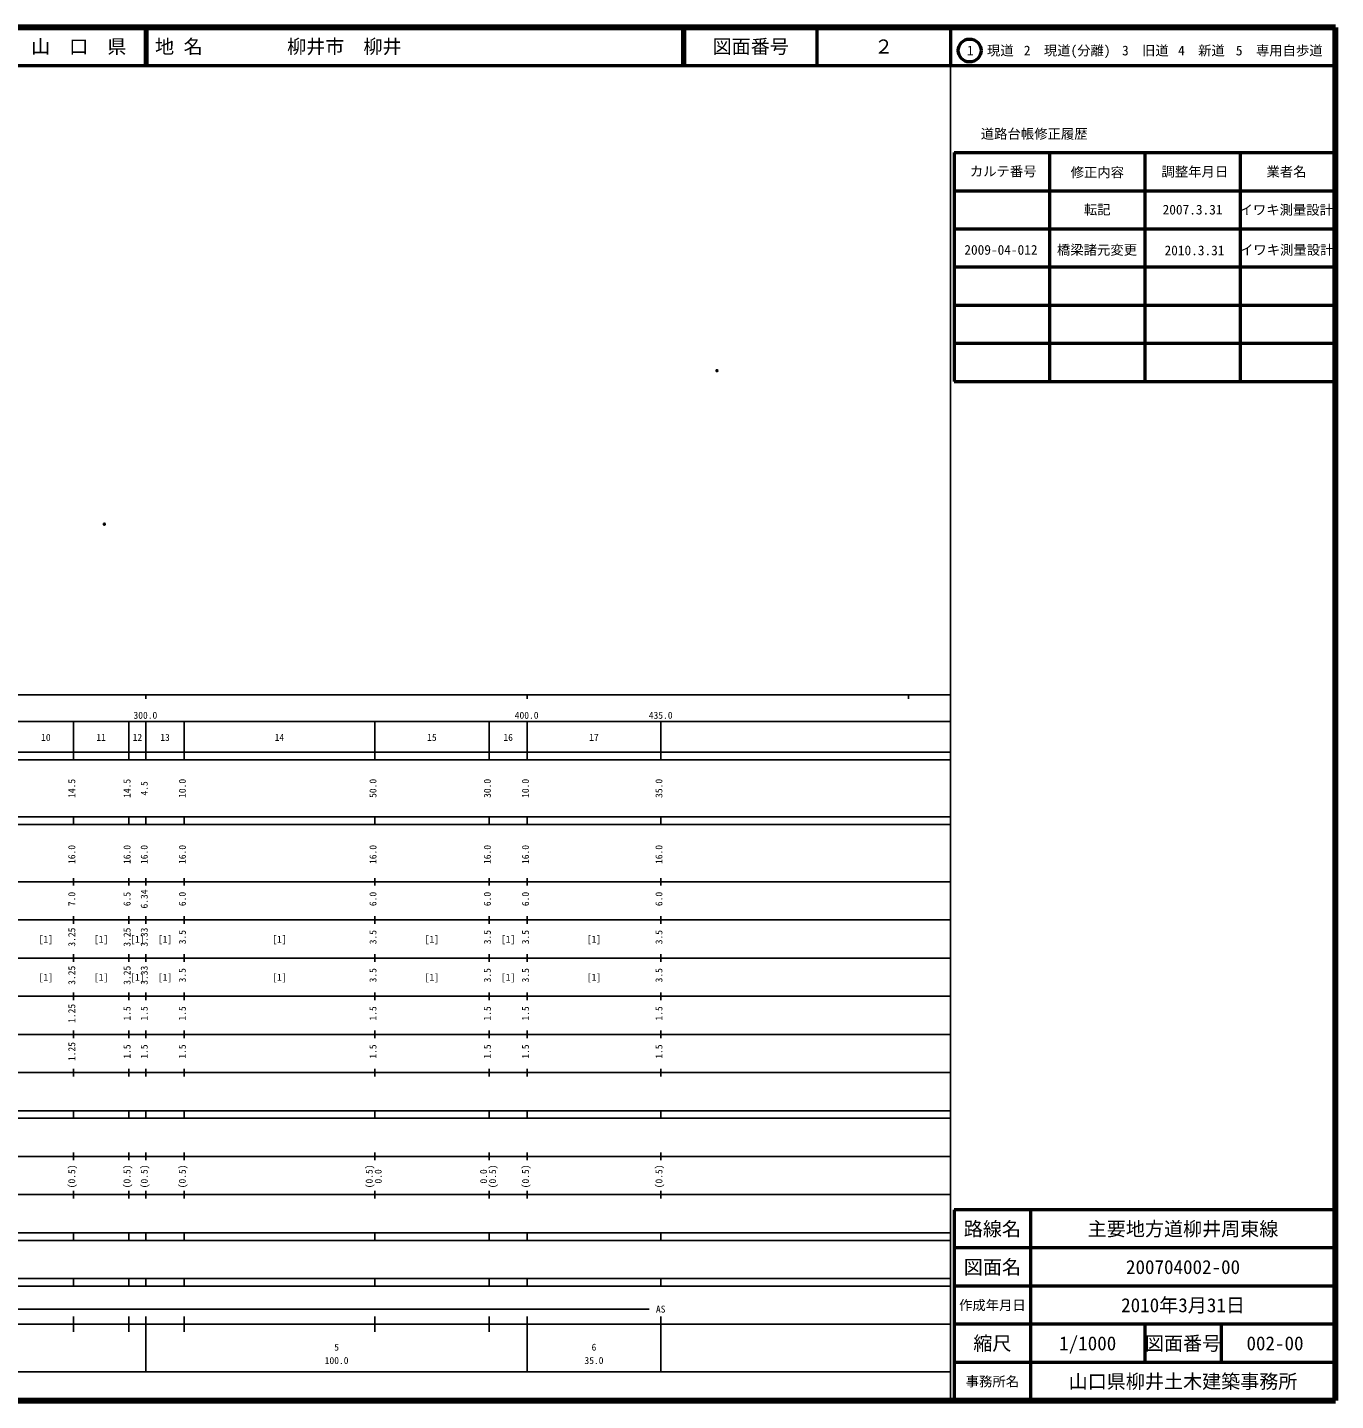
# Model space of a CAD drawing. Units: millimetres on the paper. Extents: x 40 to 680, y 20 to 380.
# Drawn here: x 336.9 to 680, y 20 to 380 of the extents above; entities that cross this region are included whole.
import ezdxf
from ezdxf.enums import TextEntityAlignment as Align

# ---------------------------------------------------------------- set-up
doc = ezdxf.new("R2010")
doc.units = ezdxf.units.MM
doc.header["$PDMODE"] = 32
doc.header["$PDSIZE"] = 0.5
for name, color, linetype in [('M-OTRS', 6, 'Continuous'), ('M-TTL-TXT', 7, 'Continuous'), ('レイヤ20', 7, 'Continuous')]:
    doc.layers.add(name, color=color, linetype=linetype)
for name, color, linetype, lineweight in [('M-TTL', 2, 'Continuous', 140), ('M-TTL-BAND', 7, 'Continuous', 25), ('M-TTL-FRAM', 2, 'Continuous', 50), ('M-TTL-LINE', 7, 'Continuous', 50)]:
    doc.layers.add(name, color=color, linetype=linetype, lineweight=lineweight)
doc.styles.add('ＭＳ ゴシック', font='')
doc.styles.get('ＭＳ ゴシック').set_extended_font_data('MS Gothic')

msp = doc.modelspace()

# ---------------------------------------------------------------- linework, layer by layer
at = {"layer": 'M-OTRS'}
for p in [(517.765, 290.018), (357.084, 249.768)]:
    msp.add_point(p, dxfattribs=at)
at = {"layer": 'M-TTL'}
for p, q in [((680, 380), (40, 380)), ((680, 20), (680, 380)), ((40, 20), (680, 20))]:
    msp.add_line(p, q, dxfattribs=at)
at = {"layer": 'M-TTL-BAND'}
for p, q in [((579, 20), (579, 370)), ((40, 205), (579, 205)), ((368, 205), (368, 204)), ((468, 205), (468, 204)), ((568, 205), (568, 204)), ((68, 198), (579, 198)), ((349, 188), (349, 198)), ((363.5, 188), (363.5, 198)), ((368, 188), (368, 198)), ((378, 188), (378, 198)), ((428, 188), (428, 198)), ((458, 188), (458, 198)), ((468, 188), (468, 198)), ((503, 188), (503, 198)), ((40, 190), (579, 190)), ((40, 188), (579, 188)), ((40, 173), (579, 173)), ((349, 171), (349, 173)), ((363.5, 171), (363.5, 173)), ((368, 171), (368, 173)), ((378, 171), (378, 173)), ((428, 171), (428, 173)), ((458, 171), (458, 173)), ((468, 171), (468, 173)), ((503, 171), (503, 173)), ((40, 171), (579, 171)), ((40, 156), (579, 156)), ((349, 155), (349, 157)), ((363.5, 155), (363.5, 157)), ((368, 155), (368, 157)), ((378, 155), (378, 157)), ((428, 155), (428, 157)), ((458, 155), (458, 157)), ((468, 155), (468, 157)), ((503, 155), (503, 157)), ((46, 146), (579, 146)), ((349, 145), (349, 147)), ((363.5, 145), (363.5, 147)), ((368, 145), (368, 147)), ((378, 145), (378, 147)), ((428, 145), (428, 147)), ((458, 145), (458, 147)), ((468, 145), (468, 147)), ((503, 145), (503, 147)), ((349, 135), (349, 137)), ((363.5, 135), (363.5, 137)), ((368, 135), (368, 137)), ((378, 135), (378, 137)), ((428, 135), (428, 137)), ((458, 135), (458, 137)), ((468, 135), (468, 137)), ((503, 135), (503, 137)), ((52, 136), (579, 136)), ((46, 126), (579, 126)), ((349, 125), (349, 127)), ((363.5, 125), (363.5, 127)), ((368, 125), (368, 127)), ((378, 125), (378, 127)), ((428, 125), (428, 127)), ((458, 125), (458, 127)), ((468, 125), (468, 127)), ((503, 125), (503, 127)), ((52, 116), (579, 116)), ((349, 115), (349, 117)), ((363.5, 115), (363.5, 117)), ((368, 115), (368, 117)), ((378, 115), (378, 117)), ((428, 115), (428, 117)), ((458, 115), (458, 117)), ((468, 115), (468, 117)), ((503, 115), (503, 117)), ((46, 106), (579, 106)), ((349, 105), (349, 107)), ((363.5, 105), (363.5, 107)), ((368, 105), (368, 107)), ((378, 105), (378, 107)), ((428, 105), (428, 107)), ((458, 105), (458, 107)), ((468, 105), (468, 107)), ((503, 105), (503, 107)), ((40, 96), (579, 96)), ((40, 94), (579, 94)), ((349, 94), (349, 96)), ((363.5, 94), (363.5, 96)), ((368, 94), (368, 96)), ((378, 94), (378, 96)), ((428, 94), (428, 96)), ((458, 94), (458, 96)), ((468, 94), (468, 96)), ((503, 94), (503, 96)), ((49, 84), (579, 84)), ((349, 83), (349, 85)), ((363.5, 83), (363.5, 85)), ((368, 83), (368, 85)), ((378, 83), (378, 85)), ((428, 83), (428, 85)), ((458, 83), (458, 85)), ((468, 83), (468, 85)), ((503, 83), (503, 85)), ((40, 74), (579, 74)), ((349, 73), (349, 75)), ((363.5, 73), (363.5, 75)), ((368, 73), (368, 75)), ((378, 73), (378, 75)), ((428, 73), (428, 75)), ((458, 73), (458, 75)), ((468, 73), (468, 75)), ((503, 73), (503, 75)), ((40, 64), (579, 64)), ((40, 62), (579, 62)), ((349, 62), (349, 64)), ((363.5, 62), (363.5, 64)), ((368, 62), (368, 64)), ((378, 62), (378, 64)), ((428, 62), (428, 64)), ((458, 62), (458, 64)), ((468, 62), (468, 64)), ((503, 62), (503, 64)), ((40, 52), (579, 52)), ((349, 50), (349, 52)), ((363.5, 50), (363.5, 52)), ((368, 50), (368, 52)), ((378, 50), (378, 52)), ((428, 50), (428, 52)), ((458, 50), (458, 52)), ((468, 50), (468, 52)), ((503, 50), (503, 52)), ((40, 50), (579, 50)), ((71, 44), (500, 44)), ((40, 40), (579, 40)), ((349, 38), (349, 42)), ((363.5, 38), (363.5, 42)), ((368, 27.5), (368, 42)), ((378, 38), (378, 42)), ((428, 38), (428, 42)), ((458, 38), (458, 42)), ((468, 27.5), (468, 42)), ((503, 27.5), (503, 42)), ((68, 27.5), (579, 27.5))]:
    msp.add_line(p, q, dxfattribs=at)
at = {"layer": 'M-TTL-FRAM'}
for p, q in [((580, 347.197), (580, 287.197)), ((580, 347.197), (680, 347.197)), ((580, 287.197), (680, 287.197)), ((680, 70), (580, 70)), ((580, 70), (580, 20))]:
    msp.add_line(p, q, dxfattribs=at)
at = {"layer": 'M-TTL-LINE'}
for p, q in [((367.75, 380), (367.75, 370)), ((368.25, 380), (368.25, 370)), ((508.747, 380), (508.747, 370)), ((509.247, 380), (509.247, 370)), ((543.997, 380), (543.997, 370)), ((579, 380), (579, 370)), ((40, 370), (680, 370)), ((605, 347.197), (605, 287.197)), ((630, 347.197), (630, 287.197)), ((655, 347.197), (655, 287.197)), ((580, 337.197), (680, 337.197)), ((580, 327.197), (680, 327.197)), ((580, 317.197), (680, 317.197)), ((580, 307.197), (680, 307.197)), ((580, 297.197), (680, 297.197)), ((600, 70), (600, 20)), ((680, 60), (580, 60)), ((680, 50), (580, 50)), ((680, 40), (580, 40)), ((630, 40), (630, 30)), ((650, 40), (650, 30)), ((680, 30), (580, 30))]:
    msp.add_line(p, q, dxfattribs=at)
msp.add_circle((584.031, 373.958), 3, dxfattribs=at)

# ---------------------------------------------------------------- texts
at = {"layer": 'M-TTL-BAND', "style": 'ＭＳ ゴシック'}
for s, p in [('300.0', (367.844, 198.195)), ('400.0', (467.844, 198.195)), ('435.0', (503, 198.195)), ('10', (341.75, 192.405)), ('11', (356.25, 192.405)), ('12', (365.75, 192.405)), ('13', (373, 192.405)), ('14', (403, 192.405)), ('15', (443, 192.405)), ('16', (463, 192.405)), ('17', (485.5, 192.405)), ('[1]', (341.75, 139.5)), ('[1]', (356.25, 139.5)), ('[1]', (365.75, 139.5)), ('[1]', (373, 139.5)), ('[1]', (403, 139.5)), ('[1]', (443, 139.5)), ('[1]', (463, 139.5)), ('[1]', (485.5, 139.5)), ('[1]', (341.75, 129.5)), ('[1]', (356.25, 129.5)), ('[1]', (365.75, 129.5)), ('[1]', (373, 129.5)), ('[1]', (403, 129.5)), ('[1]', (443, 129.5)), ('[1]', (463, 129.5)), ('[1]', (485.5, 129.5)), ('AS', (503, 42.5)), ('5', (418, 32.523)), ('6', (485.5, 32.523)), ('100.0', (418, 29.033)), ('35.0', (485.5, 29.033))]:
    msp.add_text(s, height=1.833, dxfattribs=at).set_placement(p, align=Align.BOTTOM_CENTER)
for s, p in [('14.5', (350, 180.5)), ('14.5', (364.5, 180.5)), ('4.5', (369, 180.5)), ('10.0', (379, 180.5)), ('50.0', (429, 180.5)), ('30.0', (459, 180.5)), ('10.0', (469, 180.5)), ('35.0', (504, 180.5)), ('16.0', (350, 163.174)), ('16.0', (364.5, 163.174)), ('16.0', (369, 163.174)), ('16.0', (379, 163.174)), ('16.0', (429, 163.174)), ('16.0', (459, 163.174)), ('16.0', (469, 163.174)), ('16.0', (504, 163.174)), ('7.0', (350, 151.5)), ('6.5', (364.5, 151.5)), ('6.34', (369, 151.5)), ('6.0', (379, 151.5)), ('6.0', (429, 151.5)), ('6.0', (459, 151.5)), ('6.0', (469, 151.5)), ('6.0', (504, 151.5)), ('3.25', (350, 141.5)), ('3.25', (364.5, 141.5)), ('3.33', (369, 141.5)), ('3.5', (379, 141.5)), ('3.5', (429, 141.5)), ('3.5', (459, 141.5)), ('3.5', (469, 141.5)), ('3.5', (504, 141.5)), ('3.25', (350, 131.5)), ('3.25', (364.5, 131.5)), ('3.33', (369, 131.5)), ('3.5', (379, 131.5)), ('3.5', (429, 131.5)), ('3.5', (459, 131.5)), ('3.5', (469, 131.5)), ('3.5', (504, 131.5)), ('1.25', (350, 121.5)), ('1.5', (364.5, 121.5)), ('1.5', (369, 121.5)), ('1.5', (379, 121.5)), ('1.5', (429, 121.5)), ('1.5', (459, 121.5)), ('1.5', (469, 121.5)), ('1.5', (504, 121.5)), ('1.25', (350, 111.5)), ('1.5', (364.5, 111.5)), ('1.5', (369, 111.5)), ('1.5', (379, 111.5)), ('1.5', (429, 111.5)), ('1.5', (459, 111.5)), ('1.5', (469, 111.5)), ('1.5', (504, 111.5)), ('(0.5)', (350, 78.764)), ('(0.5)', (364.5, 78.764)), ('(0.5)', (369, 78.764)), ('(0.5)', (379, 78.764)), ('(0.5)', (428, 78.764)), ('0.0', (430.37, 78.764)), ('0.0', (458, 78.764)), ('(0.5)', (460.37, 78.764)), ('(0.5)', (469, 78.764)), ('(0.5)', (504, 78.764))]:
    msp.add_text(s, height=1.833, rotation=90, dxfattribs=at).set_placement(p, align=Align.BOTTOM_CENTER)
at = {"layer": 'M-TTL-TXT', "style": 'ＭＳ ゴシック'}
for s, height, p in [('山\u3000口\u3000県', 3.666, (350.375, 375)), ('図面番号', 3.666, (526.622, 375)), ('２', 3.666, (561.497, 375)), ('1\u3000現道', 2.566, (589.448, 373.958)), ('2\u3000現道(分離)', 2.566, (609.619, 373.958)), ('3\u3000旧道', 2.566, (630.121, 373.958)), ('4\u3000新道', 2.566, (644.824, 373.958)), ('5\u3000専用自歩道', 2.566, (665.228, 373.958)), ('道路台帳修正履歴', 2.566, (600.968, 352.113)), ('カルテ番号', 2.566, (592.839, 342.277)), ('修正内容', 2.566, (617.509, 342.023)), ('調整年月日', 2.566, (643.089, 342.197)), ('業者名', 2.566, (667.134, 342.197)), ('転記', 2.566, (617.5, 332.245)), ('2007.3.31', 2.566, (642.5, 332.245)), ('イワキ測量設計', 2.566, (667.077, 332.189)), ('2009-04-012', 2.566, (592.242, 321.692)), ('橋梁諸元変更', 2.566, (617.438, 321.69)), ('2010.3.31', 2.566, (643.01, 321.551)), ('イワキ測量設計', 2.566, (667.192, 321.69)), ('路線名', 3.666, (590, 65)), ('路線名', 3.666, (590, 65)), ('主要地方道柳井周東線', 3.666, (640, 65)), ('図面名', 3.666, (590, 55)), ('図面名', 3.666, (590, 55)), ('200704002-00', 3.666, (640, 55)), ('2010年3月31日', 3.666, (640, 45)), ('作成年月日', 2.566, (590, 45)), ('作成年月日', 2.566, (590, 45)), ('縮尺', 3.666, (590, 35)), ('縮尺', 3.666, (590, 35)), ('1/1000', 3.666, (615, 35)), ('図面番号', 3.666, (640, 35)), ('図面番号', 3.666, (640, 35)), ('002-00', 3.666, (664.125, 35)), ('事務所名', 2.566, (590, 25)), ('事務所名', 2.566, (590, 25)), ('山口県柳井土木建築事務所', 3.666, (640, 25))]:
    msp.add_text(s, height=height, dxfattribs=at).set_placement(p, align=Align.MIDDLE_CENTER)
for s, p in [('地 名', (370.38, 375)), ('柳井市\u3000柳井', (405.024, 375))]:
    msp.add_text(s, height=3.666, dxfattribs=at).set_placement(p, align=Align.MIDDLE_LEFT)
at = {"layer": 'レイヤ20', "style": 'ＭＳ ゴシック'}
for s, p in [('(0.5)', (350, 78.764)), ('(0.5)', (364.5, 78.764)), ('(0.5)', (369, 78.764)), ('(0.5)', (379, 78.764)), ('(0.5)', (428, 78.764)), ('0.0', (430.37, 78.764)), ('0.0', (458, 78.764)), ('(0.5)', (460.37, 78.764)), ('(0.5)', (469, 78.764)), ('(0.5)', (504, 78.764))]:
    msp.add_text(s, height=1.833, rotation=90, dxfattribs=at).set_placement(p, align=Align.BOTTOM_CENTER)

doc.saveas('drawing.dxf')
